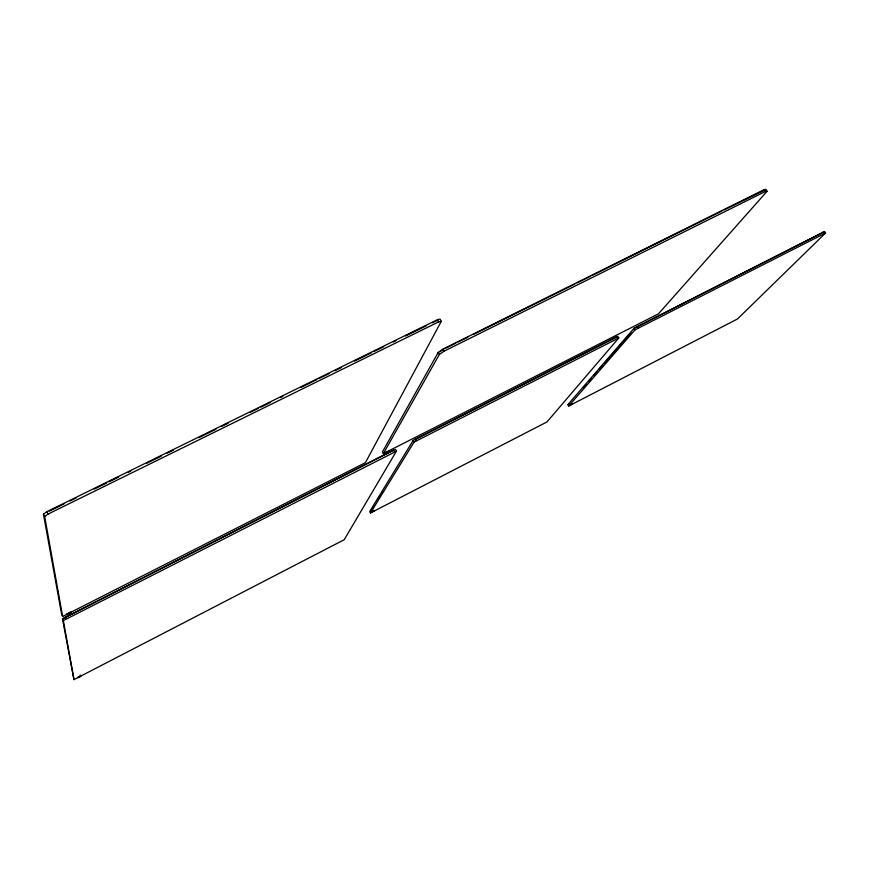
<?xml version="1.0" encoding="UTF-8"?>
<svg xmlns="http://www.w3.org/2000/svg" width="869" height="869" viewBox="0 0 869 869"><rect width="100%" height="100%" fill="white"/><g stroke="black" fill="none" stroke-linecap="round" stroke-linejoin="round"><path stroke-width="1.3" d="M372.519 511.971L372.073 511.385M571.335 403.77L571.27 404.704M373.605 511.015L373.007 510.711M373.681 510.364L373.952 511.222L373.149 510.646M570.683 404.921L570.531 405.117M78.319 677.157L78.08 677.711L78.156 677.081M68.314 613.199L68.206 613.992L69.238 613.449L68.542 613.101M572.801 403.846L572.15 403.813M66.522 614.709L67.271 614.057M441.289 321.345L365.414 462.656L62.633 616.479L61.699 614.676L43.45 514.176L46.796 511.722L437.531 319.629L440.062 319.14L441.289 321.345L438.758 321.834L48.023 514.1L44.677 516.555L62.633 616.479M438.193 352.456L382.414 451.934L383.338 453.629L658.463 313.839L767.088 191.278L765.958 189.366L764.329 189.551L443.168 349.023L438.193 352.456L439.323 354.498L383.338 453.629M389.453 450.642L388.617 450.544M396.405 451.174L344.233 539.692L73.974 679.634L62.449 618.804L393.472 450.099L395.482 449.501L396.405 451.174L63.361 620.585L73.974 679.634M413.155 440.431L369.705 511.548L370.487 512.971L547.014 421.91L618.793 337.976L617.87 336.368L616.74 336.651L413.155 440.431L414.078 442.093L370.487 512.971M371.03 510.776L373.138 507.344M378.048 499.338L380.155 495.906M381.556 493.614L382.957 491.333M66.522 614.481L66.946 613.948M567.87 404.65L634.109 328.254L824.638 231.491L825.55 233.022L737.466 318.999L568.663 406.051L567.87 404.65L569.043 404.302M583.305 387.65L585.945 384.598M588.595 381.556L591.235 378.515M593.875 375.462L597.405 371.4M599.165 369.368L602.695 365.317M604.455 363.285L630.894 332.827M568.663 406.051L635.022 329.851L825.55 233.022M439.855 351.804L443.592 349.219M439.323 354.498L444.309 351.065L765.47 191.462L767.088 191.278M64.089 618.087L392.636 450.783M570.075 404.563L570.26 404.954M414.078 442.093L618.793 337.976M635.304 327.754L823.139 232.36M386.368 452.228L386.39 451.445M374.463 510.527L374.669 510.548M80.046 676.506L79.513 676.973L80.274 676.571M71.464 612.145L71.66 612.037M70.976 612.569C68.684 613.579 71.595 612.384 69.9 612.254M415.643 439.095L616.338 337.259M446.014 348.013L455.736 343.19M458.159 341.984L467.88 337.161M473.953 334.141L574.778 284.076M577.201 282.87L590.562 276.233M592.995 275.028L721.748 211.08M724.181 209.874L764.079 190.452M49.337 511.168L63.926 503.987M69.998 501L76.081 498.013M94.319 489.041L106.485 483.066M108.907 481.861L118.64 477.081M128.362 472.301L130.795 471.107M146.6 463.329L161.2 456.16M167.272 453.162L173.355 450.175M198.892 437.618L215.914 429.253M221.986 426.255L228.069 423.268M249.957 412.503L258.462 408.321M260.896 407.126L270.628 402.347M280.35 397.557L282.783 396.362M301.022 387.4L316.827 379.623M319.26 378.428L328.993 373.648M335.065 370.65L341.148 367.663M354.519 361.091L371.541 352.716M373.974 351.521L383.707 346.742M393.429 341.952L395.862 340.757M405.595 335.977L426.255 325.81M432.338 322.823L434.772 321.628M435.988 321.03L437.259 320.78M70.302 612.189L70.976 612.58M823.225 231.73L824.138 233.272M764.329 189.551L765.47 191.462M637.02 326.342L637.933 327.939M634.109 328.254L635.022 329.851M616.74 336.651L617.653 338.258M437.531 319.629L438.758 321.834M443.168 349.023L444.309 351.065M415.273 439.019L416.197 440.681M393.472 450.099L394.396 451.771M46.796 511.722L48.023 514.1M43.45 514.176L44.677 516.555M65.316 616.827L66.24 618.609M62.449 618.804L63.361 620.585M80.404 675.332C81.74 676.43 80.111 676.918 80.1 675.137"/></g></svg>
